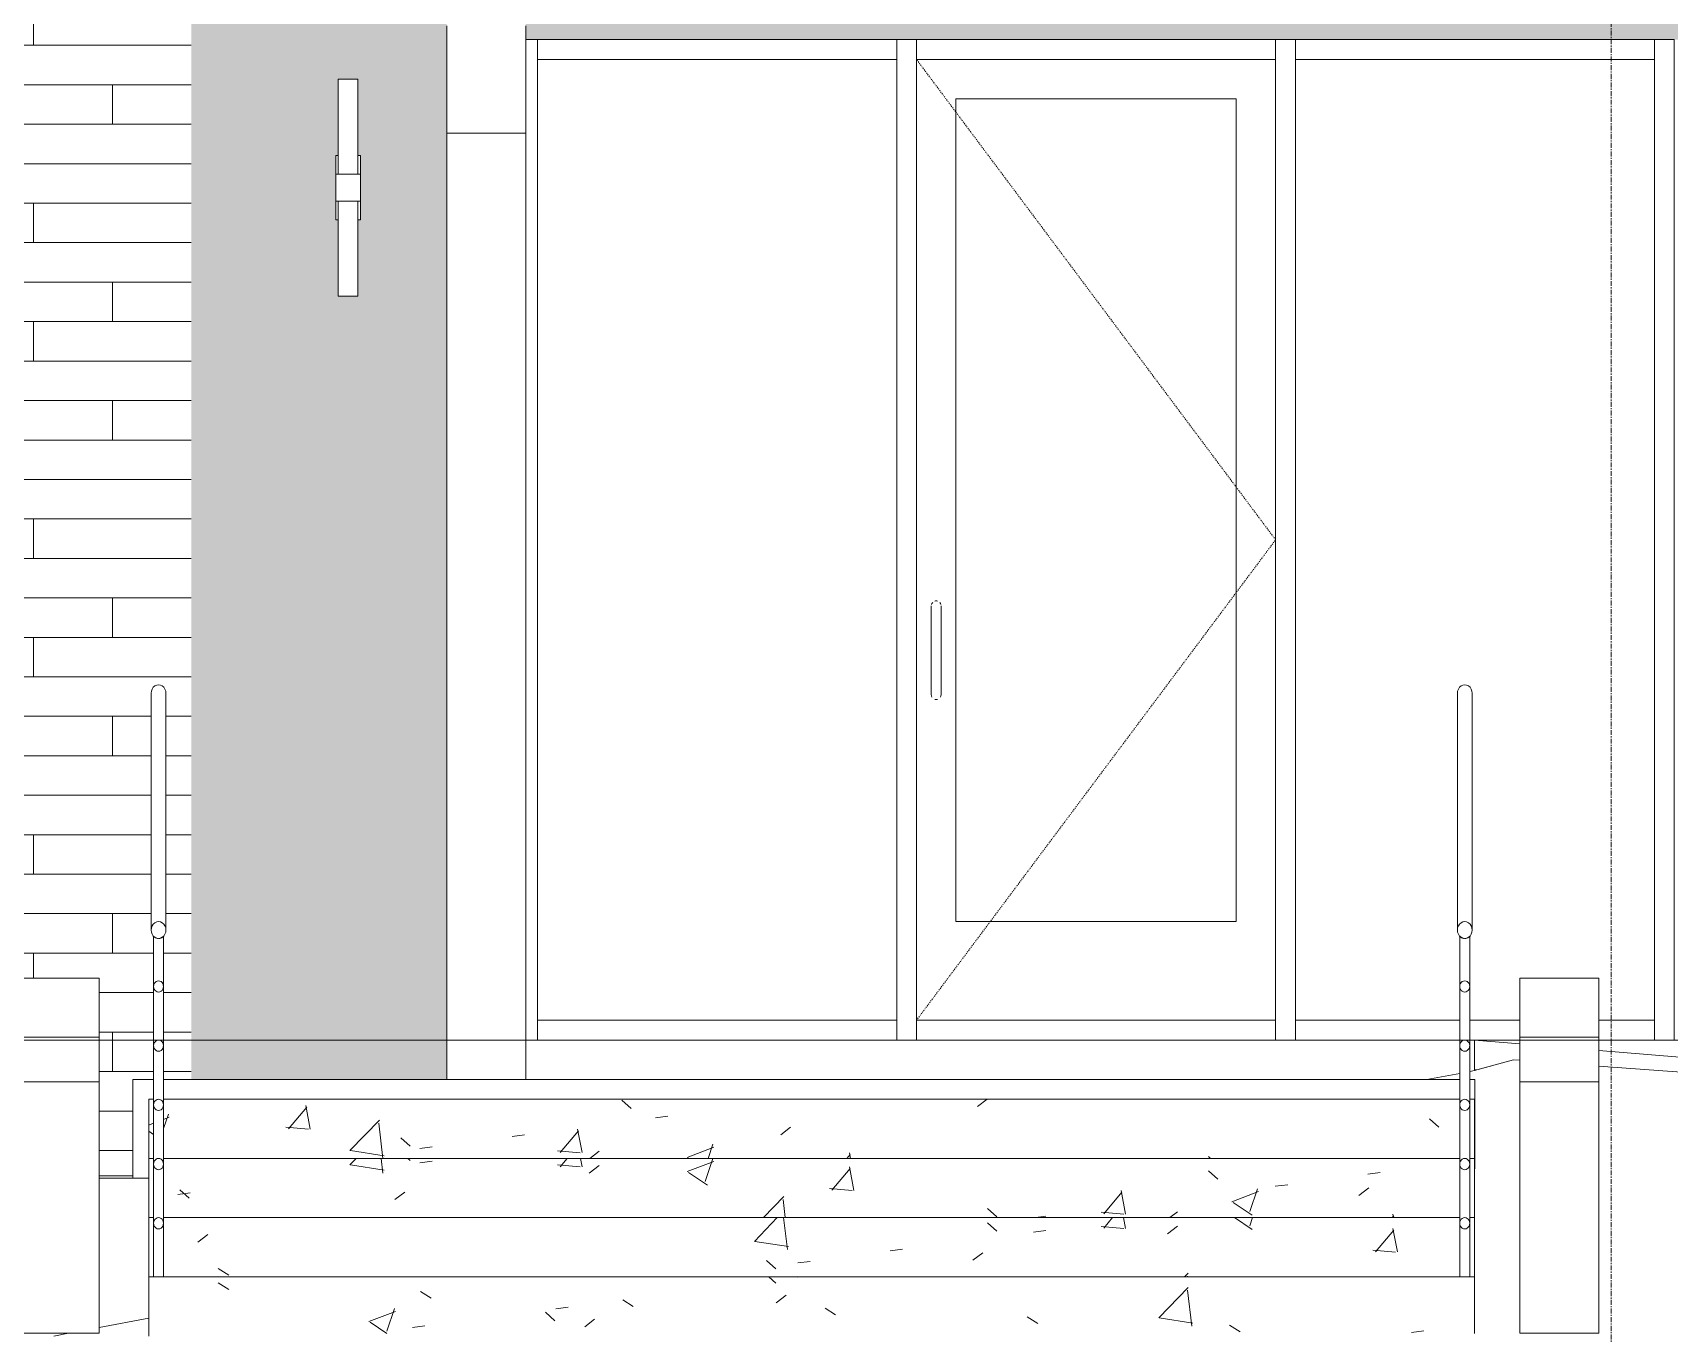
# Model space of a CAD drawing. Header units: inches. Extents: x 1747 to 7619, y -160 to 618.
# Drawn here: x 5759.1 to 5924.9, y -29.8 to 102.1 of the extents above; entities that cross this region are included whole.
import ezdxf

# ---------------------------------------------------------------- set-up
doc = ezdxf.new("R2010")
doc.units = ezdxf.units.IN
doc.header["$MEASUREMENT"] = 0
for name, pattern in [('Aligning Line 1_8_', [0.25, 0.125, -0.125]), ('Dash 1_16_', [0.125, 0.0625, -0.0625]), ('Grid Line 1_2_', [0.875, 0.5, -0.125, 0.125, -0.125])]:
    doc.linetypes.add(name, pattern=pattern)
for name, color, linetype, lineweight in [('0-4', 10, 'Continuous', 5), ('A-DOOR', 31, 'Continuous', 13), ('A-DOOR-1', 31, 'Dash 1_16_', 9), ('A-DOOR-2', 31, 'Continuous', 9), ('A-DOOR-FRAM', 31, 'Continuous', 9), ('A-FLOR', 192, 'Continuous', 13), ('A-FLOR-HRAL', 11, 'Continuous', 9), ('A-FLOR-LEVL-1', 51, 'Grid Line 1_2_', 9), ('A-GENM', 5, 'Continuous', 9), ('A-GLAZ-CWMG', 51, 'Continuous', 9), ('A-WALL', 113, 'Continuous', 13), ('A-WALL-PATT-1', 111, 'Continuous', 9), ('C-BLDG-PADS-1', 7, 'Continuous', 9), ('C-TOPO', 7, 'Continuous', 9), ('E-LITE-EQPM', 33, 'Continuous', 9), ('G-ANNO-SYMB', 111, 'Aligning Line 1_8_', 9), ('G-ANNO-SYMB-2', 147, 'Aligning Line 1_8_', 9), ('S-FNDN', 32, 'Continuous', 13), ('S-GRID-1', 1, 'Grid Line 1_2_', 9), ('S-STRS', 31, 'Continuous', 9)]:
    doc.layers.add(name, color=color, linetype=linetype, lineweight=lineweight)

# ---------------------------------------------------------------- blocks, each defined once
blk = doc.blocks.new('CTR - 2nd Phase_rvt-2-BUILDING ELEVATION - NORTH')
at = {"layer": 'A-FLOR-LEVL-1'}
blk.add_line((-12558.48, 0), (-9609.49, 0), dxfattribs=at)
blk = doc.blocks.new('CTR  - Topography_rvt-2-BUILDING ELEVATION - NORTH')
at = {"layer": 'A-FLOR-LEVL-1'}
blk.add_line((-12558.48, 0), (-9609.49, 0), dxfattribs=at)
at = {"layer": 'C-BLDG-PADS-1'}
for p, q in [((-11299.01, 0), (-11294.42, -0.38)), ((-11299.01, -3.01), (-11299.01, 0)), ((-11286.42, -1.05), (-11171.57, -10.61)), ((-11298.78, -3.03), (-11299.01, -3.01))]:
    blk.add_line(p, q, dxfattribs=at)
at = {"layer": 'C-TOPO'}
for p, q in [((-11299.51, -3.19), (-11299.01, -3.1)), ((-11295.09, -2), (-11299.01, -3.1)), ((-11298.78, -3.03), (-11299.01, -3.01)), ((-11299.01, -3.01), (-11299.01, -3.1)), ((-11299.01, -3.01), (-11299.01, -3.1)), ((-11299.01, -3.01), (-11299.01, -3.1)), ((-11299.01, -3.01), (-11298.78, -3.03)), ((-11299.01, -3.01), (-11298.78, -3.03)), ((-11298.78, -3.03), (-11299.01, -3.1)), ((-11299.01, -3.1), (-11298.78, -3.03)), ((-11295.09, -2), (-11298.78, -3.03)), ((-11298.78, -3.03), (-11295.09, -2)), ((-11294.44, -2.05), (-11295.09, -2)), ((-11200.11, -9), (-11286.42, -2.64)), ((-11303.85, -4), (-11300.51, -3.38)), ((-11443, -30), (-11441.5, -29.72)), ((-11438.42, -29.14), (-11433.39, -28.2))]:
    blk.add_line(p, q, dxfattribs=at)
at = {"layer": 'G-ANNO-SYMB-2'}
blk.add_line((-9742.88, 0), (-12461.79, 0), dxfattribs=at)
blk = doc.blocks.new('CTR - 1st Phase - Common Walls_rvt-2-BUILDING ELEVATION - NORTH')
at = {"layer": 'A-FLOR-LEVL-1'}
blk.add_line((-12558.48, 0), (-9609.49, 0), dxfattribs=at)
at = {"layer": 'G-ANNO-SYMB-2'}
blk.add_line((-9706.16, 0), (-12461.79, 0), dxfattribs=at)
blk = doc.blocks.new('Storefront_Entry_Door-_Single_7051 - Store Front Single Door-2110447-BUILDING ELEVATION - NORTH')
at = {"layer": 'A-DOOR-1'}
for p, q in [((-11319.18, 50.69), (-11355.58, 99.38)), ((-11355.58, 2), (-11319.18, 50.69))]:
    blk.add_line(p, q, dxfattribs=at)
at = {"layer": 'A-DOOR-2'}
for p, q in [((-11354.08, 43), (-11354.08, 36)), ((-11353.08, 36), (-11353.08, 43))]:
    blk.add_line(p, q, dxfattribs=at)
at = {"layer": 'A-DOOR-2', "flags": 128}
for points in [[(-11354.08, 44), (-11354.08, 44), (-11354.08, 44), (-11354.08, 43.99), (-11354.08, 43.99), (-11354.08, 43.98), (-11354.08, 43.97), (-11354.08, 43.96), (-11354.08, 43.95), (-11354.08, 43.94), (-11354.08, 43.92), (-11354.08, 43.9), (-11354.08, 43.89), (-11354.08, 43.87), (-11354.08, 43.85), (-11354.08, 43.83), (-11354.08, 43.8), (-11354.08, 43.78), (-11354.08, 43.75), (-11354.08, 43.72), (-11354.08, 43.7), (-11354.08, 43.67), (-11354.08, 43.64), (-11354.08, 43.61), (-11354.08, 43.57), (-11354.08, 43.54), (-11354.08, 43.51), (-11354.08, 43.47), (-11354.08, 43.44), (-11354.08, 43.4), (-11354.08, 43.36), (-11354.08, 43.32), (-11354.08, 43.29), (-11354.08, 43.25), (-11354.08, 43.21), (-11354.08, 43.17), (-11354.08, 43.13), (-11354.08, 43.09), (-11354.08, 43.05), (-11354.08, 43.01), (-11354.08, 43)], [(-11353.08, 43), (-11353.08, 43.04), (-11353.08, 43.08), (-11353.08, 43.12), (-11353.08, 43.16), (-11353.08, 43.2), (-11353.08, 43.24), (-11353.08, 43.28), (-11353.08, 43.31), (-11353.08, 43.35), (-11353.08, 43.39), (-11353.08, 43.43), (-11353.08, 43.46), (-11353.08, 43.5), (-11353.08, 43.53), (-11353.08, 43.56), (-11353.08, 43.6), (-11353.08, 43.63), (-11353.08, 43.66), (-11353.08, 43.69), (-11353.08, 43.72), (-11353.08, 43.74), (-11353.08, 43.77), (-11353.08, 43.8), (-11353.08, 43.82), (-11353.08, 43.84), (-11353.08, 43.86), (-11353.08, 43.88), (-11353.08, 43.9), (-11353.08, 43.92), (-11353.08, 43.93), (-11353.08, 43.95), (-11353.08, 43.96), (-11353.08, 43.97), (-11353.08, 43.98), (-11353.08, 43.99), (-11353.08, 43.99), (-11353.08, 44), (-11353.08, 44), (-11353.08, 44)], [(-11354.08, 36), (-11354.08, 35.96), (-11354.08, 35.92), (-11354.08, 35.88), (-11354.08, 35.84), (-11354.08, 35.8), (-11354.08, 35.76), (-11354.08, 35.72), (-11354.08, 35.69), (-11354.08, 35.65), (-11354.08, 35.61), (-11354.08, 35.57), (-11354.08, 35.54), (-11354.08, 35.5), (-11354.08, 35.47), (-11354.08, 35.44), (-11354.08, 35.4), (-11354.08, 35.37), (-11354.08, 35.34), (-11354.08, 35.31), (-11354.08, 35.28), (-11354.08, 35.26), (-11354.08, 35.23), (-11354.08, 35.2), (-11354.08, 35.18), (-11354.08, 35.16), (-11354.08, 35.14), (-11354.08, 35.12), (-11354.08, 35.1), (-11354.08, 35.08), (-11354.08, 35.07), (-11354.08, 35.05), (-11354.08, 35.04), (-11354.08, 35.03), (-11354.08, 35.02), (-11354.08, 35.01), (-11354.08, 35.01), (-11354.08, 35), (-11354.08, 35), (-11354.08, 35)], [(-11353.08, 35), (-11353.08, 35), (-11353.08, 35), (-11353.08, 35.01), (-11353.08, 35.01), (-11353.08, 35.02), (-11353.08, 35.03), (-11353.08, 35.04), (-11353.08, 35.05), (-11353.08, 35.06), (-11353.08, 35.08), (-11353.08, 35.1), (-11353.08, 35.11), (-11353.08, 35.13), (-11353.08, 35.15), (-11353.08, 35.17), (-11353.08, 35.2), (-11353.08, 35.22), (-11353.08, 35.25), (-11353.08, 35.28), (-11353.08, 35.3), (-11353.08, 35.33), (-11353.08, 35.36), (-11353.08, 35.39), (-11353.08, 35.43), (-11353.08, 35.46), (-11353.08, 35.49), (-11353.08, 35.53), (-11353.08, 35.56), (-11353.08, 35.6), (-11353.08, 35.64), (-11353.08, 35.68), (-11353.08, 35.71), (-11353.08, 35.75), (-11353.08, 35.79), (-11353.08, 35.83), (-11353.08, 35.87), (-11353.08, 35.91), (-11353.08, 35.95), (-11353.08, 35.99), (-11353.08, 36)]]:
    blk.add_lwpolyline(points, dxfattribs=at)
at = {"layer": 'A-DOOR-2'}
for centre, start, end in [((-11353.58, 44), 135, 165), ((-11353.58, 44), 90, 105), ((-11353.58, 44), 75, 90), ((-11353.58, 44), 15, 45), ((-11353.58, 35), 180, 210), ((-11353.58, 35), 330, 358.7913), ((-11353.58, 35), 255, 270), ((-11353.58, 35), 270, 285)]:
    blk.add_arc(centre, 0.5, start, end, dxfattribs=at)
at = {"layer": 'A-DOOR-FRAM'}
for p, q in [((-11355.58, 99.38), (-11355.58, 2)), ((-11319.18, 99.38), (-11355.58, 99.38)), ((-11319.18, 2), (-11319.18, 99.38)), ((-11351.58, 12), (-11351.58, 95.38)), ((-11351.58, 95.38), (-11323.18, 95.38)), ((-11323.18, 95.38), (-11323.18, 12)), ((-11323.18, 12), (-11351.58, 12)), ((-11355.58, 2), (-11319.18, 2))]:
    blk.add_line(p, q, dxfattribs=at)
blk = doc.blocks.new('Rectangular Mullion - 2_ x 4_ rectangular-1900522-BUILDING ELEVATION - NORTH')
at = {"layer": 'A-GLAZ-CWMG'}
for p, q in [((-11393.98, 0), (-11393.98, 2)), ((-11393.98, 2), (-11357.58, 2)), ((-11357.58, 2), (-11357.58, 0)), ((-11393.98, 0), (-11357.58, 0))]:
    blk.add_line(p, q, dxfattribs=at)
blk = doc.blocks.new('Rectangular Mullion - 2_ x 4_ rectangular-V24-BUILDING ELEVATION - NORTH')
at = {"layer": 'A-GLAZ-CWMG'}
for p, q in [((-11317.18, 0), (-11317.18, 2)), ((-11317.18, 2), (-11300.51, 2)), ((-11299.51, 2), (-11294.42, 2)), ((-11286.42, 2), (-11280.78, 2)), ((-11280.78, 2), (-11280.78, 0)), ((-11317.18, 0), (-11300.51, 0)), ((-11299.51, 0), (-11294.41, 0)), ((-11286.42, 0), (-11280.78, 0))]:
    blk.add_line(p, q, dxfattribs=at)
blk = doc.blocks.new('Rectangular Mullion - 2_ x 4_ rectangular-1900519-BUILDING ELEVATION - NORTH')
at = {"layer": 'A-GLAZ-CWMG'}
for p, q in [((-11355.58, 99.38), (-11355.58, 101.38)), ((-11319.18, 101.38), (-11355.58, 101.38)), ((-11319.18, 101.38), (-11319.18, 99.38)), ((-11319.18, 99.38), (-11355.58, 99.38))]:
    blk.add_line(p, q, dxfattribs=at)
blk = doc.blocks.new('Rectangular Mullion - 2_ x 4_ rectangular-2110449-BUILDING ELEVATION - NORTH')
at = {"layer": 'A-GLAZ-CWMG'}
for p, q in [((-11357.58, 101.38), (-11355.58, 101.38)), ((-11357.58, 101.38), (-11357.58, 0)), ((-11355.58, 101.38), (-11355.58, 0)), ((-11355.58, 0), (-11357.58, 0))]:
    blk.add_line(p, q, dxfattribs=at)
blk = doc.blocks.new('Rectangular Mullion - 2_ x 4_ rectangular-V25-BUILDING ELEVATION - NORTH')
at = {"layer": 'A-GLAZ-CWMG'}
for p, q in [((-11395.18, 101.38), (-11393.98, 101.38)), ((-11393.98, 101.38), (-11393.98, 0)), ((-11393.98, 0), (-11395.18, 0))]:
    blk.add_line(p, q, dxfattribs=at)
blk = doc.blocks.new('Railing - 1_-1935892-BUILDING ELEVATION - NORTH')
at = {"layer": 'A-FLOR-HRAL'}
for p, q in [((-11300.51, 10.56), (-11300.51, -24)), ((-11299.51, -24), (-11299.51, 10.56))]:
    blk.add_line(p, q, dxfattribs=at)
at = {"layer": 'A-FLOR-HRAL', "flags": 128}
for points in [[(-11300.06, 10.29), (-11300.13, 10.3), (-11300.33, 10.35), (-11300.46, 10.45)], [(-11299.56, 10.45), (-11299.7, 10.35), (-11299.9, 10.3), (-11299.97, 10.29)]]:
    blk.add_lwpolyline(points, dxfattribs=at)
blk = doc.blocks.new('Railing - Railing-1935819-BUILDING ELEVATION - NORTH')
at = {"layer": 'A-FLOR-HRAL'}
for p, q in [((-11300.51, 6.49), (-11300.51, 5.43)), ((-11299.51, 5.43), (-11299.51, 6.49)), ((-11300.51, 0.5), (-11300.51, -0.57)), ((-11299.51, -0.57), (-11299.51, 0.5)), ((-11300.51, -5.5), (-11300.51, -6.57)), ((-11299.51, -6.57), (-11299.51, -5.5)), ((-11300.51, -11.5), (-11300.51, -12.57)), ((-11299.51, -12.57), (-11299.51, -11.5)), ((-11300.51, -17.49), (-11300.51, -18.57)), ((-11299.51, -18.57), (-11299.51, -17.49))]:
    blk.add_line(p, q, dxfattribs=at)
at = {"layer": 'A-FLOR-HRAL', "flags": 128}
for points in [[(-11299.51, 5.43), (-11299.53, 5.58), (-11299.58, 5.72), (-11299.66, 5.83), (-11299.76, 5.92), (-11299.88, 5.98), (-11300.01, 6), (-11300.14, 5.98), (-11300.26, 5.92), (-11300.37, 5.83), (-11300.45, 5.72), (-11300.5, 5.58), (-11300.51, 5.43)], [(-11300.51, 5.43), (-11300.5, 5.28), (-11300.45, 5.15), (-11300.37, 5.03), (-11300.26, 4.94), (-11300.14, 4.88), (-11300.01, 4.86), (-11299.88, 4.88), (-11299.76, 4.94), (-11299.66, 5.03), (-11299.58, 5.15), (-11299.53, 5.28), (-11299.51, 5.43)], [(-11299.51, -0.57), (-11299.53, -0.42), (-11299.58, -0.28), (-11299.66, -0.17), (-11299.76, -0.08), (-11299.88, -0.02), (-11300.01, 0), (-11300.14, -0.02), (-11300.26, -0.08), (-11300.37, -0.17), (-11300.45, -0.28), (-11300.5, -0.42), (-11300.51, -0.57)], [(-11300.51, -0.57), (-11300.5, -0.72), (-11300.45, -0.85), (-11300.37, -0.97), (-11300.26, -1.06), (-11300.14, -1.12), (-11300.01, -1.14), (-11299.88, -1.12), (-11299.76, -1.06), (-11299.66, -0.97), (-11299.58, -0.85), (-11299.53, -0.72), (-11299.51, -0.57)], [(-11299.51, -6.57), (-11299.53, -6.42), (-11299.58, -6.28), (-11299.66, -6.17), (-11299.76, -6.08), (-11299.88, -6.02), (-11300.01, -6), (-11300.14, -6.02), (-11300.26, -6.08), (-11300.37, -6.17), (-11300.45, -6.28), (-11300.5, -6.42), (-11300.51, -6.57)], [(-11300.51, -6.57), (-11300.5, -6.72), (-11300.45, -6.85), (-11300.37, -6.97), (-11300.26, -7.06), (-11300.14, -7.12), (-11300.01, -7.14), (-11299.88, -7.12), (-11299.76, -7.06), (-11299.66, -6.97), (-11299.58, -6.85), (-11299.53, -6.72), (-11299.51, -6.57)], [(-11299.51, -12.57), (-11299.53, -12.42), (-11299.58, -12.28), (-11299.66, -12.17), (-11299.76, -12.08), (-11299.88, -12.02), (-11300.01, -12), (-11300.14, -12.02), (-11300.26, -12.08), (-11300.37, -12.17), (-11300.45, -12.28), (-11300.5, -12.42), (-11300.51, -12.57)], [(-11300.51, -12.57), (-11300.5, -12.72), (-11300.45, -12.85), (-11300.37, -12.97), (-11300.26, -13.06), (-11300.14, -13.12), (-11300.01, -13.14), (-11299.88, -13.12), (-11299.76, -13.06), (-11299.66, -12.97), (-11299.58, -12.85), (-11299.53, -12.72), (-11299.51, -12.57)], [(-11299.51, -18.57), (-11299.53, -18.42), (-11299.58, -18.28), (-11299.66, -18.17), (-11299.76, -18.08), (-11299.88, -18.02), (-11300.01, -18), (-11300.14, -18.02), (-11300.26, -18.08), (-11300.37, -18.17), (-11300.45, -18.28), (-11300.5, -18.42), (-11300.51, -18.57)], [(-11300.51, -18.57), (-11300.5, -18.72), (-11300.45, -18.85), (-11300.37, -18.97), (-11300.26, -19.06), (-11300.14, -19.12), (-11300.01, -19.14), (-11299.88, -19.12), (-11299.76, -19.06), (-11299.66, -18.97), (-11299.58, -18.85), (-11299.53, -18.72), (-11299.51, -18.57)]]:
    blk.add_lwpolyline(points, dxfattribs=at)
blk.add_blockref('Railing - 1_-1935892-BUILDING ELEVATION - NORTH', (0, 0))
blk = doc.blocks.new('Railing - Railing-1935823-BUILDING ELEVATION - NORTH')
at = {"layer": 'A-FLOR-HRAL'}
for p, q in [((-11432.89, 6.49), (-11432.89, 5.43)), ((-11431.89, 5.43), (-11431.89, 6.49)), ((-11432.89, 0.5), (-11432.89, -0.57)), ((-11431.89, -0.57), (-11431.89, 0.5)), ((-11432.89, -5.5), (-11432.89, -6.57)), ((-11431.89, -6.57), (-11431.89, -5.5)), ((-11432.89, -11.5), (-11432.89, -12.57)), ((-11431.89, -12.57), (-11431.89, -11.5)), ((-11432.89, -17.49), (-11432.89, -18.57)), ((-11431.89, -18.57), (-11431.89, -17.49))]:
    blk.add_line(p, q, dxfattribs=at)
at = {"layer": 'A-FLOR-HRAL', "flags": 128}
for points in [[(-11431.89, 5.43), (-11431.91, 5.58), (-11431.96, 5.72), (-11432.04, 5.83), (-11432.14, 5.92), (-11432.26, 5.98), (-11432.39, 6), (-11432.52, 5.98), (-11432.64, 5.92), (-11432.74, 5.83), (-11432.82, 5.72), (-11432.87, 5.58), (-11432.89, 5.43)], [(-11432.89, 5.43), (-11432.87, 5.28), (-11432.82, 5.15), (-11432.74, 5.03), (-11432.64, 4.94), (-11432.52, 4.88), (-11432.39, 4.86), (-11432.26, 4.88), (-11432.14, 4.94), (-11432.04, 5.03), (-11431.96, 5.15), (-11431.91, 5.28), (-11431.89, 5.43)], [(-11431.89, -0.57), (-11431.91, -0.42), (-11431.96, -0.28), (-11432.04, -0.17), (-11432.14, -0.08), (-11432.26, -0.02), (-11432.39, 0), (-11432.52, -0.02), (-11432.64, -0.08), (-11432.74, -0.17), (-11432.82, -0.28), (-11432.87, -0.42), (-11432.89, -0.57)], [(-11432.89, -0.57), (-11432.87, -0.72), (-11432.82, -0.85), (-11432.74, -0.97), (-11432.64, -1.06), (-11432.52, -1.12), (-11432.39, -1.14), (-11432.26, -1.12), (-11432.14, -1.06), (-11432.04, -0.97), (-11431.96, -0.85), (-11431.91, -0.72), (-11431.89, -0.57)], [(-11431.89, -6.57), (-11431.91, -6.42), (-11431.96, -6.28), (-11432.04, -6.17), (-11432.14, -6.08), (-11432.26, -6.02), (-11432.39, -6), (-11432.52, -6.02), (-11432.64, -6.08), (-11432.74, -6.17), (-11432.82, -6.28), (-11432.87, -6.42), (-11432.89, -6.57)], [(-11432.89, -6.57), (-11432.87, -6.72), (-11432.82, -6.85), (-11432.74, -6.97), (-11432.64, -7.06), (-11432.52, -7.12), (-11432.39, -7.14), (-11432.26, -7.12), (-11432.14, -7.06), (-11432.04, -6.97), (-11431.96, -6.85), (-11431.91, -6.72), (-11431.89, -6.57)], [(-11431.89, -12.57), (-11431.91, -12.42), (-11431.96, -12.28), (-11432.04, -12.17), (-11432.14, -12.08), (-11432.26, -12.02), (-11432.39, -12), (-11432.52, -12.02), (-11432.64, -12.08), (-11432.74, -12.17), (-11432.82, -12.28), (-11432.87, -12.42), (-11432.89, -12.57)], [(-11432.89, -12.57), (-11432.87, -12.72), (-11432.82, -12.85), (-11432.74, -12.97), (-11432.64, -13.06), (-11432.52, -13.12), (-11432.39, -13.14), (-11432.26, -13.12), (-11432.14, -13.06), (-11432.04, -12.97), (-11431.96, -12.85), (-11431.91, -12.72), (-11431.89, -12.57)], [(-11431.89, -18.57), (-11431.91, -18.42), (-11431.96, -18.28), (-11432.04, -18.17), (-11432.14, -18.08), (-11432.26, -18.02), (-11432.39, -18), (-11432.52, -18.02), (-11432.64, -18.08), (-11432.74, -18.17), (-11432.82, -18.28), (-11432.87, -18.42), (-11432.89, -18.57)], [(-11432.89, -18.57), (-11432.87, -18.72), (-11432.82, -18.85), (-11432.74, -18.97), (-11432.64, -19.06), (-11432.52, -19.12), (-11432.39, -19.14), (-11432.26, -19.12), (-11432.14, -19.06), (-11432.04, -18.97), (-11431.96, -18.85), (-11431.91, -18.72), (-11431.89, -18.57)]]:
    blk.add_lwpolyline(points, dxfattribs=at)
at = {"extrusion": (0, 0, -1), "zscale": -1}
blk.add_blockref('Railing - 1_-1935892-BUILDING ELEVATION - NORTH', (22732.4, 0), dxfattribs=at)
blk = doc.blocks.new('Top Rail Type - Top Rail_Internal_-1935829-BUILDING ELEVATION - NORTH')
at = {"layer": 'A-FLOR-HRAL'}
for p, q in [((-11300.76, 35.15), (-11300.76, 11.15)), ((-11299.26, 11.15), (-11299.26, 35.15))]:
    blk.add_line(p, q, dxfattribs=at)
at = {"layer": 'A-FLOR-HRAL', "flags": 128}
for points in [[(-11300.76, 35.15), (-11300.74, 35.37), (-11300.66, 35.57), (-11300.54, 35.75), (-11300.39, 35.89), (-11300.21, 35.97), (-11300.01, 36), (-11299.82, 35.97), (-11299.64, 35.89), (-11299.48, 35.75), (-11299.36, 35.57), (-11299.29, 35.37), (-11299.26, 35.15)], [(-11299.26, 11.15), (-11299.29, 11.37), (-11299.36, 11.57), (-11299.48, 11.75), (-11299.64, 11.89), (-11299.82, 11.97), (-11300.01, 12), (-11300.21, 11.97), (-11300.39, 11.89), (-11300.54, 11.75), (-11300.66, 11.57), (-11300.74, 11.37), (-11300.76, 11.15)], [(-11300.76, 11.15), (-11300.74, 10.92), (-11300.66, 10.72), (-11300.54, 10.54), (-11300.39, 10.41), (-11300.21, 10.32), (-11300.01, 10.29), (-11299.82, 10.32), (-11299.64, 10.41), (-11299.48, 10.54), (-11299.36, 10.72), (-11299.29, 10.92), (-11299.26, 11.15)]]:
    blk.add_lwpolyline(points, dxfattribs=at)
blk = doc.blocks.new('Top Rail Type - Top Rail_Internal_-1935840-BUILDING ELEVATION - NORTH')
at = {"layer": 'A-FLOR-HRAL'}
for p, q in [((-11433.14, 35.15), (-11433.14, 11.15)), ((-11431.64, 11.15), (-11431.64, 35.15))]:
    blk.add_line(p, q, dxfattribs=at)
at = {"layer": 'A-FLOR-HRAL', "flags": 128}
for points in [[(-11433.14, 35.15), (-11433.11, 35.37), (-11433.04, 35.57), (-11432.92, 35.75), (-11432.76, 35.89), (-11432.58, 35.97), (-11432.39, 36), (-11432.2, 35.97), (-11432.01, 35.89), (-11431.86, 35.75), (-11431.74, 35.57), (-11431.66, 35.37), (-11431.64, 35.15)], [(-11431.64, 11.15), (-11431.66, 11.37), (-11431.74, 11.57), (-11431.86, 11.75), (-11432.01, 11.89), (-11432.2, 11.97), (-11432.39, 12), (-11432.58, 11.97), (-11432.76, 11.89), (-11432.92, 11.75), (-11433.04, 11.57), (-11433.11, 11.37), (-11433.14, 11.15)], [(-11433.14, 11.15), (-11433.11, 10.92), (-11433.04, 10.72), (-11432.92, 10.54), (-11432.76, 10.41), (-11432.58, 10.32), (-11432.39, 10.29), (-11432.2, 10.32), (-11432.01, 10.41), (-11431.86, 10.54), (-11431.74, 10.72), (-11431.66, 10.92), (-11431.64, 11.15)]]:
    blk.add_lwpolyline(points, dxfattribs=at)
blk = doc.blocks.new('077123 - Manufactured Gutters and Downspouts - 077123 - Manufactured Gutters and Downspouts-V36-BUILDING ELEVATION - NORTH')
at = {"layer": 'A-GENM'}
for p, q in [((-11403.18, 91.91), (-11403.18, 102.78)), ((-11395.18, 102.78), (-11395.18, 91.91)), ((-11403.18, -3.96), (-11403.18, 91.91)), ((-11395.18, 91.91), (-11403.18, 91.91)), ((-11395.18, 91.91), (-11395.18, -3.96))]:
    blk.add_line(p, q, dxfattribs=at)
blk = doc.blocks.new('Pathway_Cooper_McGraw-Edison _BSC-BRC_Round - Pathway_Cooper_McGraw-Edison _BSC-BRC_Round-V40-BUILDING ELEVATION - NORTH')
at = {"layer": 'E-LITE-EQPM'}
for p, q in [((-12125.15, 6.28), (-12125.15, 0.28)), ((-12125.15, 6.28), (-12121.15, 6.28)), ((-12121.15, 6.28), (-12117.15, 6.28)), ((-12117.15, 0.28), (-12117.15, 6.28)), ((-12121.15, 0.28), (-12125.15, 0.28)), ((-12125.15, 0.28), (-12125.15, -4.22)), ((-12125.15, 0.28), (-12121.15, 0.28)), ((-12117.15, 0.28), (-12121.15, 0.28)), ((-12121.15, 0.28), (-12117.15, 0.28)), ((-12117.15, -4.22), (-12117.15, 0.28)), ((-12121.15, -4.22), (-12125.15, -4.22)), ((-12125.15, -4.22), (-12125.15, -29.72)), ((-12125.15, -4.22), (-12121.15, -4.22)), ((-12117.15, -4.22), (-12121.15, -4.22)), ((-12121.15, -4.22), (-12117.15, -4.22)), ((-12117.15, -29.72), (-12117.15, -4.22)), ((-12121.15, -29.72), (-12125.15, -29.72)), ((-12117.15, -29.72), (-12121.15, -29.72))]:
    blk.add_line(p, q, dxfattribs=at)
blk = doc.blocks.new('VISA-OW2400-02-SASS - OW2400-L30K-MVOLT-V46-BUILDING ELEVATION - NORTH')
at = {"layer": 'E-LITE-EQPM'}
for p, q in [((-10215.59, 85.38), (-10213.59, 85.38)), ((-10215.59, 85.38), (-10215.59, 75.75)), ((-10213.59, 75.75), (-10213.59, 85.38)), ((-10215.84, 77.63), (-10215.59, 77.63)), ((-10215.84, 75.75), (-10215.84, 77.63)), ((-10213.59, 77.63), (-10213.34, 77.63)), ((-10213.34, 77.63), (-10213.34, 75.75)), ((-10215.84, 75.75), (-10213.34, 75.75)), ((-10215.84, 75.75), (-10215.84, 73)), ((-10213.34, 73), (-10213.34, 75.75)), ((-10213.34, 73), (-10215.84, 73)), ((-10215.84, 71.13), (-10215.84, 73)), ((-10215.59, 73), (-10215.59, 63.38)), ((-10213.59, 63.38), (-10213.59, 73)), ((-10213.34, 73), (-10213.34, 71.13)), ((-10215.84, 71.13), (-10215.59, 71.13)), ((-10213.34, 71.13), (-10213.59, 71.13)), ((-10213.59, 63.38), (-10215.59, 63.38))]:
    blk.add_line(p, q, dxfattribs=at)

msp = doc.modelspace()

# ---------------------------------------------------------------- hatches: boundary and pattern name
at = {"layer": 'A-WALL-PATT-1'}
h = msp.add_hatch(dxfattribs=at)
h.set_pattern_fill('FP_69', color=256, style=0, pattern_type=2)
h.set_pattern_definition([(0, (5775.1587, 0.8), (0, 4), []), (90, (5775.159, 0.8), (-8, 8), [4, -28]), (90, (5791.159, 4.8), (-8, 8), [4, -28])])
h.paths.add_polyline_path([(5651.3338, -13.75), (5757.8162, -13.75), (5757.8162, 6.2807), (5765.8162, 6.2807), (5765.8162, -13.75), (5769.2463, -13.75), (5769.2463, -4), (5771.3463, -3.9606), (5771.316, 10.5416), (5771.1968, 10.7185), (5771.1219, 10.9246), (5771.0963, 11.3668), (5771.1219, 35.3668), (5771.1968, 35.5728), (5771.4133, 35.8348), (5771.5963, 35.9445), (5771.7351, 35.9833), (5771.9576, 35.9833), (5772.1581, 35.9154), (5772.2968, 35.8196), (5772.3767, 35.7498), (5772.4959, 35.5728), (5772.5708, 35.3668), (5772.5963, 35.1457), (5772.5708, 10.9246), (5772.4959, 10.7185), (5772.3463, 10.4458), (5772.3463, -4), (5775.1588, -3.9606), (5775.1588, 109.625), (5771.5963, 109.625), (5771.5963, 109.75), (5770.8463, 109.75), (5770.8463, 229.75), (5655.6463, 229.75), (5655.6463, 109.75), (5654.8963, 109.75), (5654.8963, 109.625), (5651.3338, 109.625), (5651.3338, -9.2179)], flags=0)
h = msp.add_hatch(dxfattribs=at)
h.set_pattern_fill('FP_62', color=256, style=0, pattern_type=2)
h.set_pattern_definition([(0, (5775.1587, -29.2), (0, 4), []), (90, (5775.159, -29.2), (-8, 8), [4, -28]), (90, (5791.159, -25.2), (-8, 8), [4, -28])])
h.paths.add_polyline_path([(6238.0463, 75.5), (6254.3098, 71.2614), (6240.3866, 74.8867)], flags=0)
h.paths.add_polyline_path([(6384.7463, 0.5), (6384.7463, -0.0826), (6385.2462, 0), (6415.4588, 0), (6415.4588, 0.5), (6385.2463, 0.5)], flags=0)
h.paths.add_polyline_path([(6184.8442, -19.8417), (6191.1213, -19.8417), (6191.1213, 36), (6193.6213, 36), (6193.6213, 85.375), (6231.6463, 85.375), (6231.6463, 73.832), (6238.0463, 75.5), (6277.0463, 65.2384), (6277.0463, 56.8187), (6249.4293, 70.0119), (6276.9372, 56.7493), (6254.3098, 50.7957), (6240.7697, 71.2901), (6254.0463, 50.767), (6231.6463, 50.767), (6231.6463, 36), (6308.4463, 36), (6308.4463, 85.375), (6346.4713, 85.375), (6346.4713, 0.5), (6329.7713, 0.5), (6329.7713, -0.75), (6380.7064, -0.75), (6383.7463, -0.2478), (6383.716, 10.5685), (6383.5968, 10.7422), (6383.5219, 10.9444), (6383.4963, 11.3785), (6383.5219, 35.3785), (6383.5968, 35.5807), (6383.8133, 35.8379), (6383.9963, 35.9455), (6384.1351, 35.9836), (6384.3576, 35.9836), (6384.5581, 35.917), (6384.6968, 35.8229), (6384.7767, 35.7544), (6384.8959, 35.5807), (6384.9708, 35.3785), (6384.9963, 35.1615), (6384.9708, 10.9444), (6384.8959, 10.7422), (6384.7463, 10.4645), (6384.7463, 0.5), (6385.2463, 0.5), (6385.2463, 85.375), (6415.4588, 85.375), (6415.4588, 109.625), (6116.2588, 109.625), (6116.2588, -17.5754), (6143.1213, -19.8417), (6170.9533, -19.8417)], flags=0)
h.paths.add_polyline_path([(6108.2588, -16.9091), (6108.2588, 109.625), (5809.0588, 109.625), (5809.0588, 101.375), (6039.6463, 101.375), (6039.6463, 0), (6018.6713, 0), (6018.6713, -4), (5953.4141, -4.0135), (6034.1455, -10.6975), (6069.0429, -12.6705), (6080.2459, -14.5762), (6098.7307, -16.1156)], flags=0)
h.paths.add_polyline_path([(5775.1588, -4), (5801.0588, -3.9606), (5801.0588, 109.625), (5775.1588, 109.625), (5775.1588, -3.9606)], flags=0)
h.paths.add_polyline_path([(7035.9213, -0.75), (7035.9213, 0.5), (6999.8338, 0.5), (6999.8338, 85.375), (7037.8588, 85.375), (7037.8588, 36), (7038.2338, 36), (7038.2338, 85.375), (7076.2588, 85.375), (7076.2588, 73.8874), (7076.4463, 73.9363), (7076.4463, 109.625), (6777.2463, 109.625), (6777.2463, 0), (6980.4467, 0), (6980.9463, -0.0813), (6980.916, 10.5685), (6980.7968, 10.7422), (6980.7219, 10.9444), (6980.6963, 11.3785), (6980.7219, 35.3785), (6980.7968, 35.5807), (6981.0133, 35.8379), (6981.1963, 35.9455), (6981.394, 35.9923), (6981.5576, 35.9836), (6981.7581, 35.917), (6981.8968, 35.8229), (6981.9767, 35.7544), (6982.0959, 35.5807), (6982.1708, 35.3785), (6982.1963, 35.1615), (6982.1708, 10.9444), (6982.0959, 10.7422), (6981.9463, 10.4588), (6981.9463, -0.2441), (6984.3749, -0.6395), (6984.397, -0.75), (7035.215, -0.75)], flags=0)
h.paths.add_polyline_path([(6507.7698, 0), (6769.2463, 0), (6769.2463, 0.5), (6731.2213, 0.5), (6731.2213, 85.375), (6769.2463, 85.375), (6769.2463, 109.625), (6423.4588, 109.625), (6423.4588, 0), (6500.8491, 0)], flags=0)
h.paths.add_polyline_path([(6163.3158, 0.5), (6135.8713, 0.5), (6135.8713, 85.375), (6173.8963, 85.375), (6173.8963, 0.5), (6168.6979, 0.5)], flags=0)
h.paths.add_polyline_path([(6615.4117, 0.5), (6577.4338, 0.5), (6577.4338, 85.375), (6615.4588, 85.375), (6615.4588, 0.5)], flags=0)
h.paths.add_polyline_path([(6572.3549, 0.5), (6539.0338, 0.5), (6539.0338, 85.375), (6577.0588, 85.375), (6577.0588, 0.5)], flags=0)
h.paths.add_polyline_path([(6723.0535, 0.5), (6692.4463, 0.5), (6692.4463, 85.375), (6730.4713, 85.375), (6730.4713, 0.5)], flags=0)
h.paths.add_polyline_path([(6959.8657, 0.5), (6923.2213, 0.5), (6923.2213, 85.375), (6961.2463, 85.375), (6961.2463, 0.5)], flags=0)
h.paths.add_polyline_path([(6448.5667, 4), (6428.2588, 4), (6428.2588, 34), (6458.2588, 34), (6458.2588, 4), (6453.9488, 4)], flags=0)
h.paths.add_polyline_path([(6830.6954, 4), (6812.2338, 4), (6812.2338, 34), (6842.2338, 34), (6842.2338, 4)], flags=0)
h.paths.add_polyline_path([(7076.2588, 36), (7076.4463, 36), (7076.4463, 50.767), (7076.2588, 50.767), (7076.2588, 43.3553)], flags=0)
h.paths.add_polyline_path([(7114.8463, 36), (7114.8463, 55.0415), (7098.7098, 50.7957), (7085.1697, 71.2901), (7098.4463, 50.767), (7084.4463, 50.767), (7084.4463, 36), (7110.5643, 36)], flags=0)
h.paths.add_polyline_path([(7152.8713, 36), (7194.1463, 36), (7194.1463, 109.625), (7084.4463, 109.625), (7084.4463, 74.9788), (7114.8463, 67.0156), (7114.8463, 85.375), (7152.8713, 85.375), (7152.8713, 47.35)], flags=0)
h.paths.add_polyline_path([(7114.8463, 59.8788), (7114.8463, 59.9801), (7091.1781, 71.2901), (7110.5643, 61.9433)], flags=0)
h.paths.add_polyline_path([(6297.4463, 63.375), (6297.4463, 71.125), (6297.1963, 71.125), (6297.1963, 77.625), (6297.4463, 77.625), (6297.4463, 85.375), (6299.4463, 85.375), (6299.4463, 77.625), (6299.6963, 77.625), (6299.6963, 71.125), (6299.4463, 71.125), (6299.4463, 63.375)], flags=0)
h.paths.add_polyline_path([(6491.8213, 63.375), (6489.8213, 63.375), (6489.8213, 71.125), (6489.5713, 71.125), (6489.5713, 77.625), (6489.8213, 77.625), (6489.8213, 85.375), (6491.8213, 85.375), (6491.8213, 77.625), (6492.0713, 77.625), (6492.0713, 71.125), (6491.8213, 71.125)], flags=0)
h.paths.add_polyline_path([(6990.6463, 63.375), (6988.6463, 63.375), (6988.6463, 71.125), (6988.3963, 71.125), (6988.3963, 77.625), (6988.6463, 77.625), (6988.6463, 85.375), (6990.6463, 85.375), (6990.6463, 77.625), (6990.8963, 77.625), (6990.8963, 71.125), (6990.6463, 71.125), (6990.6463, 64.3845)], flags=0)
h.paths.add_polyline_path([(6683.4463, 63.375), (6681.4463, 63.375), (6681.4463, 71.125), (6681.1963, 71.125), (6681.1963, 77.625), (6681.4463, 77.625), (6681.4463, 85.375), (6683.4463, 85.375), (6683.4463, 77.625), (6683.6963, 77.625), (6683.6963, 71.125), (6683.4463, 71.125)], flags=0)
h.paths.add_polyline_path([(6231.6463, 65.6068), (6235.2749, 71.2901), (6231.6463, 65.7783)], flags=0)
h.paths.add_polyline_path([(7076.2588, 65.9353), (7076.4463, 66.2251), (7076.4463, 66.3859), (7076.2588, 66.1011)], flags=0)
h.paths.add_polyline_path([(7114.8463, 66.975), (7114.8463, 67.0088), (7110.5643, 68.1017)], flags=0)
h.paths.add_polyline_path([(5792.0588, 75.375), (5790.0588, 75.375), (5790.0588, 83.125), (5789.8088, 83.125), (5789.8088, 89.625), (5790.0588, 89.625), (5790.0588, 97.375), (5792.0588, 97.375), (5792.0588, 89.625), (5792.3088, 89.625), (5792.3088, 83.125), (5792.0588, 83.125)], flags=0)
at = {"layer": 'S-STRS'}
h = msp.add_hatch(dxfattribs=at)
h.set_pattern_fill('FP_58', color=256, style=0, pattern_type=2)
h.set_pattern_definition([(49.781, (17216.236, 13.82), (27.542763, -2.39092), [2.867, -31.537]), (355.038, (17216.236, 13.82), (-5.32791, 28.66125), [2.304, -25.343]), (100.531, (17218.53, 13.62), (22.214947, 26.26965), [2.429, -26.723]), (45.962, (17216.236, 21.44), (40.98173, -6.30683), [4.303, -47.329]), (96.687, (17219.65, 20.915), (35.89096, 37.11785), [3.643, -40.078]), (351.251, (17216.236, 21.44), (35.89144, 37.11759), [3.455, -38.009]), (20.852, (17220.076, 19.535), (22.920947, -15.340956), [2.877, -31.649]), (326.206, (17220.076, 19.535), (9.34303, 27.63074), [2.298, -25.283]), (71.317, (17221.986, 18.257), (32.26478, 12.28913), [2.431, -26.737]), (37.286, (17216.236, 13.82), (0.4672936, 12.684528), [1.264, -23.702, 1.264, -24.391, -25.367]), (37.286, (17216.236, 13.82), (0.4672936, 12.684528), [-50.62, 1.264, -24.104]), (7.443, (17216.236, 13.82), (10.101368, 15.028153), [1.267, -13.4, 1.267, -23.191, -9.695]), (7.443, (17216.236, 13.82), (10.101368, 15.028153), [-39.124, 1.267, -8.428]), (327.701, (17207.673, 13.82), (20.498663, -0.85914), [1.264, -8.314, 1.264, -28.621, -39.656]), (327.701, (17207.673, 13.82), (20.498663, -0.85914), [-39.464, 1.264, -38.391]), (317.721, (17203.833, 13.82), (22.394505, 3.814535), [1.263, -11.173, 1.263, -18.558, -28.125]), (317.721, (17203.833, 13.82), (22.394505, 3.814535), [-32.257, 1.263, -26.862])])
h.paths.add_polyline_path([(5770.8463, -12), (5771.3463, -12), (5771.3463, -6), (5770.8463, -6), (5770.8463, -9.2179)], flags=0)
h.paths.add_polyline_path([(5772.3463, -12), (5903.7213, -12), (5903.7213, -6), (5772.3463, -6), (5772.3463, -9.2179)], flags=0)
h.paths.add_polyline_path([(5905.2213, -12), (5905.2213, -6), (5904.7213, -6), (5904.7213, -12), (5904.9753, -12)], flags=0)
h = msp.add_hatch(dxfattribs=at)
h.set_pattern_fill('FP_57', color=256, style=0, pattern_type=2)
h.set_pattern_definition([(49.781, (17216.236, 12.374), (27.542763, -2.39092), [2.867, -31.537]), (355.038, (17216.236, 12.374), (-5.32791, 28.66125), [2.304, -25.343]), (100.531, (17218.53, 12.174), (22.214947, 26.26965), [2.429, -26.723]), (45.962, (17216.236, 19.994), (40.98173, -6.30683), [4.303, -47.329]), (96.687, (17219.65, 19.47), (35.89096, 37.11785), [3.643, -40.078]), (351.251, (17216.236, 19.994), (35.89144, 37.11759), [3.455, -38.009]), (20.852, (17220.076, 18.09), (22.920947, -15.340956), [2.877, -31.649]), (326.206, (17220.076, 18.09), (9.34303, 27.63074), [2.298, -25.283]), (71.317, (17221.986, 16.81), (32.26478, 12.28913), [2.431, -26.737]), (37.286, (17216.236, 12.374), (0.4672936, 12.684528), [1.264, -23.702, 1.264, -24.391, -25.367]), (37.286, (17216.236, 12.374), (0.4672936, 12.684528), [-50.62, 1.264, -24.104]), (7.443, (17216.236, 12.374), (10.101368, 15.028153), [1.267, -13.4, 1.267, -23.191, -9.695]), (7.443, (17216.236, 12.374), (10.101368, 15.028153), [-39.124, 1.267, -8.428]), (327.701, (17207.673, 12.374), (20.498663, -0.85914), [1.264, -8.314, 1.264, -28.621, -39.656]), (327.701, (17207.673, 12.374), (20.498663, -0.85914), [-39.464, 1.264, -38.391]), (317.721, (17203.833, 12.374), (22.394505, 3.814535), [1.263, -11.173, 1.263, -18.558, -28.125]), (317.721, (17203.833, 12.374), (22.394505, 3.814535), [-32.257, 1.263, -26.862])])
h.paths.add_polyline_path([(5905.2213, -18), (5905.2213, -12), (5904.7213, -12), (5904.7213, -18), (5904.9753, -18)], flags=0)
h.paths.add_polyline_path([(5771.3463, -18), (5771.3463, -12), (5770.8463, -12), (5770.8463, -18)], flags=0)
h.paths.add_polyline_path([(5772.3463, -18), (5903.7213, -18), (5903.7213, -12), (5772.3463, -12), (5772.3463, -14.4752)], flags=0)
h = msp.add_hatch(dxfattribs=at)
h.set_pattern_fill('FP_56', color=256, style=0, pattern_type=2)
h.set_pattern_definition([(49.781, (17216.236, 10.927), (27.542763, -2.39092), [2.867, -31.537]), (355.038, (17216.236, 10.927), (-5.32791, 28.66125), [2.304, -25.343]), (100.531, (17218.53, 10.728), (22.214947, 26.26965), [2.429, -26.723]), (45.962, (17216.236, 18.548), (40.98173, -6.30683), [4.303, -47.329]), (96.687, (17219.65, 18.022), (35.89096, 37.11785), [3.643, -40.078]), (351.251, (17216.236, 18.55), (35.89144, 37.11759), [3.455, -38.009]), (20.852, (17220.076, 16.643), (22.920947, -15.340956), [2.877, -31.649]), (326.206, (17220.076, 16.643), (9.34303, 27.63074), [2.298, -25.283]), (71.317, (17221.986, 15.364), (32.26478, 12.28913), [2.431, -26.737]), (37.286, (17216.236, 10.927), (0.4672936, 12.684528), [1.264, -23.702, 1.264, -24.391, -25.367]), (37.286, (17216.236, 10.927), (0.4672936, 12.684528), [-50.62, 1.264, -24.104]), (7.443, (17216.236, 10.927), (10.101368, 15.028153), [1.267, -13.4, 1.267, -23.191, -9.695]), (7.443, (17216.236, 10.927), (10.101368, 15.028153), [-39.124, 1.267, -8.428]), (327.701, (17207.673, 10.927), (20.498663, -0.85914), [1.264, -8.314, 1.264, -28.621, -39.656]), (327.701, (17207.673, 10.927), (20.498663, -0.85914), [-39.464, 1.264, -38.391]), (317.721, (17203.833, 10.927), (22.394505, 3.814535), [1.263, -11.173, 1.263, -18.558, -28.125]), (317.721, (17203.833, 10.927), (22.394505, 3.814535), [-32.257, 1.263, -26.862])])
h.paths.add_polyline_path([(5770.8463, -24), (5771.3463, -24), (5771.3463, -18), (5770.8463, -18), (5770.8463, -19.7325)], flags=0)
h.paths.add_polyline_path([(5772.3463, -24), (5903.7213, -24), (5903.7213, -18), (5772.3463, -18), (5772.3463, -19.7325)], flags=0)
h.paths.add_polyline_path([(5905.2213, -24), (5905.2213, -18), (5904.7213, -18), (5904.7213, -24), (5904.9753, -24)], flags=0)
h = msp.add_hatch(dxfattribs=at)
h.set_pattern_fill('FP_55', color=256, style=0, pattern_type=2)
h.set_pattern_definition([(49.781, (17216.236, 9.48), (27.542763, -2.39092), [2.867, -31.537]), (355.038, (17216.236, 9.48), (-5.32791, 28.66125), [2.304, -25.343]), (100.531, (17218.53, 9.282), (22.214947, 26.26965), [2.429, -26.723]), (45.962, (17216.236, 17.102), (40.98173, -6.30683), [4.303, -47.329]), (96.687, (17219.65, 16.576), (35.89096, 37.11785), [3.643, -40.078]), (351.251, (17216.236, 17.1), (35.89144, 37.11759), [3.455, -38.009]), (20.852, (17220.076, 15.197), (22.920947, -15.340956), [2.877, -31.649]), (326.206, (17220.076, 15.197), (9.34303, 27.63074), [2.298, -25.283]), (71.317, (17221.986, 13.918), (32.26478, 12.28913), [2.431, -26.737]), (37.286, (17216.236, 9.481), (0.4672936, 12.684528), [1.264, -23.702, 1.264, -24.391, -25.367]), (37.286, (17216.236, 9.481), (0.4672936, 12.684528), [-50.62, 1.264, -24.104]), (7.443, (17216.236, 9.481), (10.101368, 15.028153), [1.267, -13.4, 1.267, -23.191, -9.695]), (7.443, (17216.236, 9.481), (10.101368, 15.028153), [-39.124, 1.267, -8.428]), (327.701, (17207.673, 9.481), (20.498663, -0.85914), [1.264, -8.314, 1.264, -28.621, -39.656]), (327.701, (17207.673, 9.481), (20.498663, -0.85914), [-39.464, 1.264, -38.391]), (317.721, (17203.833, 9.481), (22.394505, 3.814535), [1.263, -11.173, 1.263, -18.558, -28.125]), (317.721, (17203.833, 9.481), (22.394505, 3.814535), [-32.257, 1.263, -26.862])])
h.paths.add_polyline_path([(5770.8463, -29.9688), (5772.222, -29.7245), (5905.2213, -29.7245), (5905.2213, -24), (5770.8463, -24), (5770.8463, -29.7245)], flags=0)

# ---------------------------------------------------------------- linework, layer by layer
at = {"layer": 'A-FLOR'}
for p, q in [((5769.2463, -4), (5771.3463, -4)), ((5769.2463, -4), (5769.2463, -14)), ((5772.3463, -4), (5903.7213, -4)), ((5904.7213, -4), (5905.2463, -4)), ((5905.2463, -4), (5905.2463, -13.065)), ((5770.8463, -14), (5769.2463, -14))]:
    msp.add_line(p, q, dxfattribs=at)
at = {"layer": 'A-FLOR-LEVL-1'}
msp.add_line((4646.5044, 0), (7593.9954, 0), dxfattribs=at)
at = {"layer": 'A-WALL'}
msp.add_line((5765.8162, -13.75), (5769.2463, -13.75), dxfattribs=at)
at = {"layer": 'G-ANNO-SYMB'}
msp.add_line((7498.075, 0), (4742.443, 0), dxfattribs=at)
at = {"layer": 'S-FNDN'}
msp.add_line((5769.2463, -14), (5765.8162, -14), dxfattribs=at)
at = {"layer": 'S-GRID-1'}
msp.add_line((5919.0463, -159.8356), (5919.0463, 470.5), dxfattribs=at)
at = {"layer": 'S-STRS'}
for p, q in [((5770.8463, -12), (5770.8463, -6)), ((5770.8463, -6), (5771.3463, -6)), ((5772.3463, -6), (5903.7213, -6)), ((5904.7213, -6), (5905.2213, -6)), ((5905.2213, -6), (5905.2213, -12)), ((5770.8463, -18), (5770.8463, -12)), ((5770.8463, -12), (5771.3463, -12)), ((5772.3463, -12), (5903.7213, -12)), ((5904.7213, -12), (5905.2213, -12)), ((5905.2213, -12), (5905.2213, -18)), ((5770.8463, -24), (5770.8463, -18)), ((5770.8463, -18), (5771.3463, -18)), ((5772.3463, -18), (5903.7213, -18)), ((5904.7213, -18), (5905.2213, -18)), ((5905.2213, -18), (5905.2213, -24)), ((5905.2213, -24), (5770.8463, -24)), ((5770.8463, -24), (5770.8463, -30)), ((5905.2213, -29.7245), (5905.2213, -24))]:
    msp.add_line(p, q, dxfattribs=at)

# ---------------------------------------------------------------- block references
at = {"layer": '0-4'}
for name in ['CTR - 2nd Phase_rvt-2-BUILDING ELEVATION - NORTH', 'CTR - 1st Phase - Common Walls_rvt-2-BUILDING ELEVATION - NORTH', 'CTR  - Topography_rvt-2-BUILDING ELEVATION - NORTH']:
    msp.add_blockref(name, (17204.2357, 0), dxfattribs=at)
at = {"layer": 'A-DOOR'}
msp.add_blockref('Storefront_Entry_Door-_Single_7051 - Store Front Single Door-2110447-BUILDING ELEVATION - NORTH', (17204.2357, 0), dxfattribs=at)
at = {"layer": 'A-FLOR-HRAL'}
for name in ['Top Rail Type - Top Rail_Internal_-1935840-BUILDING ELEVATION - NORTH', 'Top Rail Type - Top Rail_Internal_-1935829-BUILDING ELEVATION - NORTH', 'Railing - Railing-1935823-BUILDING ELEVATION - NORTH', 'Railing - Railing-1935819-BUILDING ELEVATION - NORTH']:
    msp.add_blockref(name, (17204.2357, 0), dxfattribs=at)
at = {"layer": 'A-GENM'}
msp.add_blockref('077123 - Manufactured Gutters and Downspouts - 077123 - Manufactured Gutters and Downspouts-V36-BUILDING ELEVATION - NORTH', (17204.2357, 0), dxfattribs=at)
at = {"layer": 'A-GLAZ-CWMG'}
for name, p in [('Rectangular Mullion - 2_ x 4_ rectangular-V25-BUILDING ELEVATION - NORTH', (17204.2357, 0)), ('Rectangular Mullion - 2_ x 4_ rectangular-1900519-BUILDING ELEVATION - NORTH', (17165.8373, 0)), ('Rectangular Mullion - 2_ x 4_ rectangular-2110449-BUILDING ELEVATION - NORTH', (17204.2357, 0)), ('Rectangular Mullion - 2_ x 4_ rectangular-1900519-BUILDING ELEVATION - NORTH', (17204.2357, 0)), ('Rectangular Mullion - 2_ x 4_ rectangular-2110449-BUILDING ELEVATION - NORTH', (17242.6342, 0)), ('Rectangular Mullion - 2_ x 4_ rectangular-1900519-BUILDING ELEVATION - NORTH', (17242.6342, 0)), ('Rectangular Mullion - 2_ x 4_ rectangular-2110449-BUILDING ELEVATION - NORTH', (17281.0326, 0)), ('Rectangular Mullion - 2_ x 4_ rectangular-1900522-BUILDING ELEVATION - NORTH', (17204.2357, 0)), ('Rectangular Mullion - 2_ x 4_ rectangular-1900522-BUILDING ELEVATION - NORTH', (17242.6342, 0)), ('Rectangular Mullion - 2_ x 4_ rectangular-V24-BUILDING ELEVATION - NORTH', (17204.2357, 0))]:
    msp.add_blockref(name, p, dxfattribs=at)
at = {"layer": 'E-LITE-EQPM'}
for name, p in [('VISA-OW2400-02-SASS - OW2400-L30K-MVOLT-V46-BUILDING ELEVATION - NORTH', (16005.6482, 12)), ('Pathway_Cooper_McGraw-Edison _BSC-BRC_Round - Pathway_Cooper_McGraw-Edison _BSC-BRC_Round-V40-BUILDING ELEVATION - NORTH', (17882.964, 0)), ('Pathway_Cooper_McGraw-Edison _BSC-BRC_Round - Pathway_Cooper_McGraw-Edison _BSC-BRC_Round-V40-BUILDING ELEVATION - NORTH', (18034.964, 0))]:
    msp.add_blockref(name, p, dxfattribs=at)

doc.saveas('drawing.dxf')
